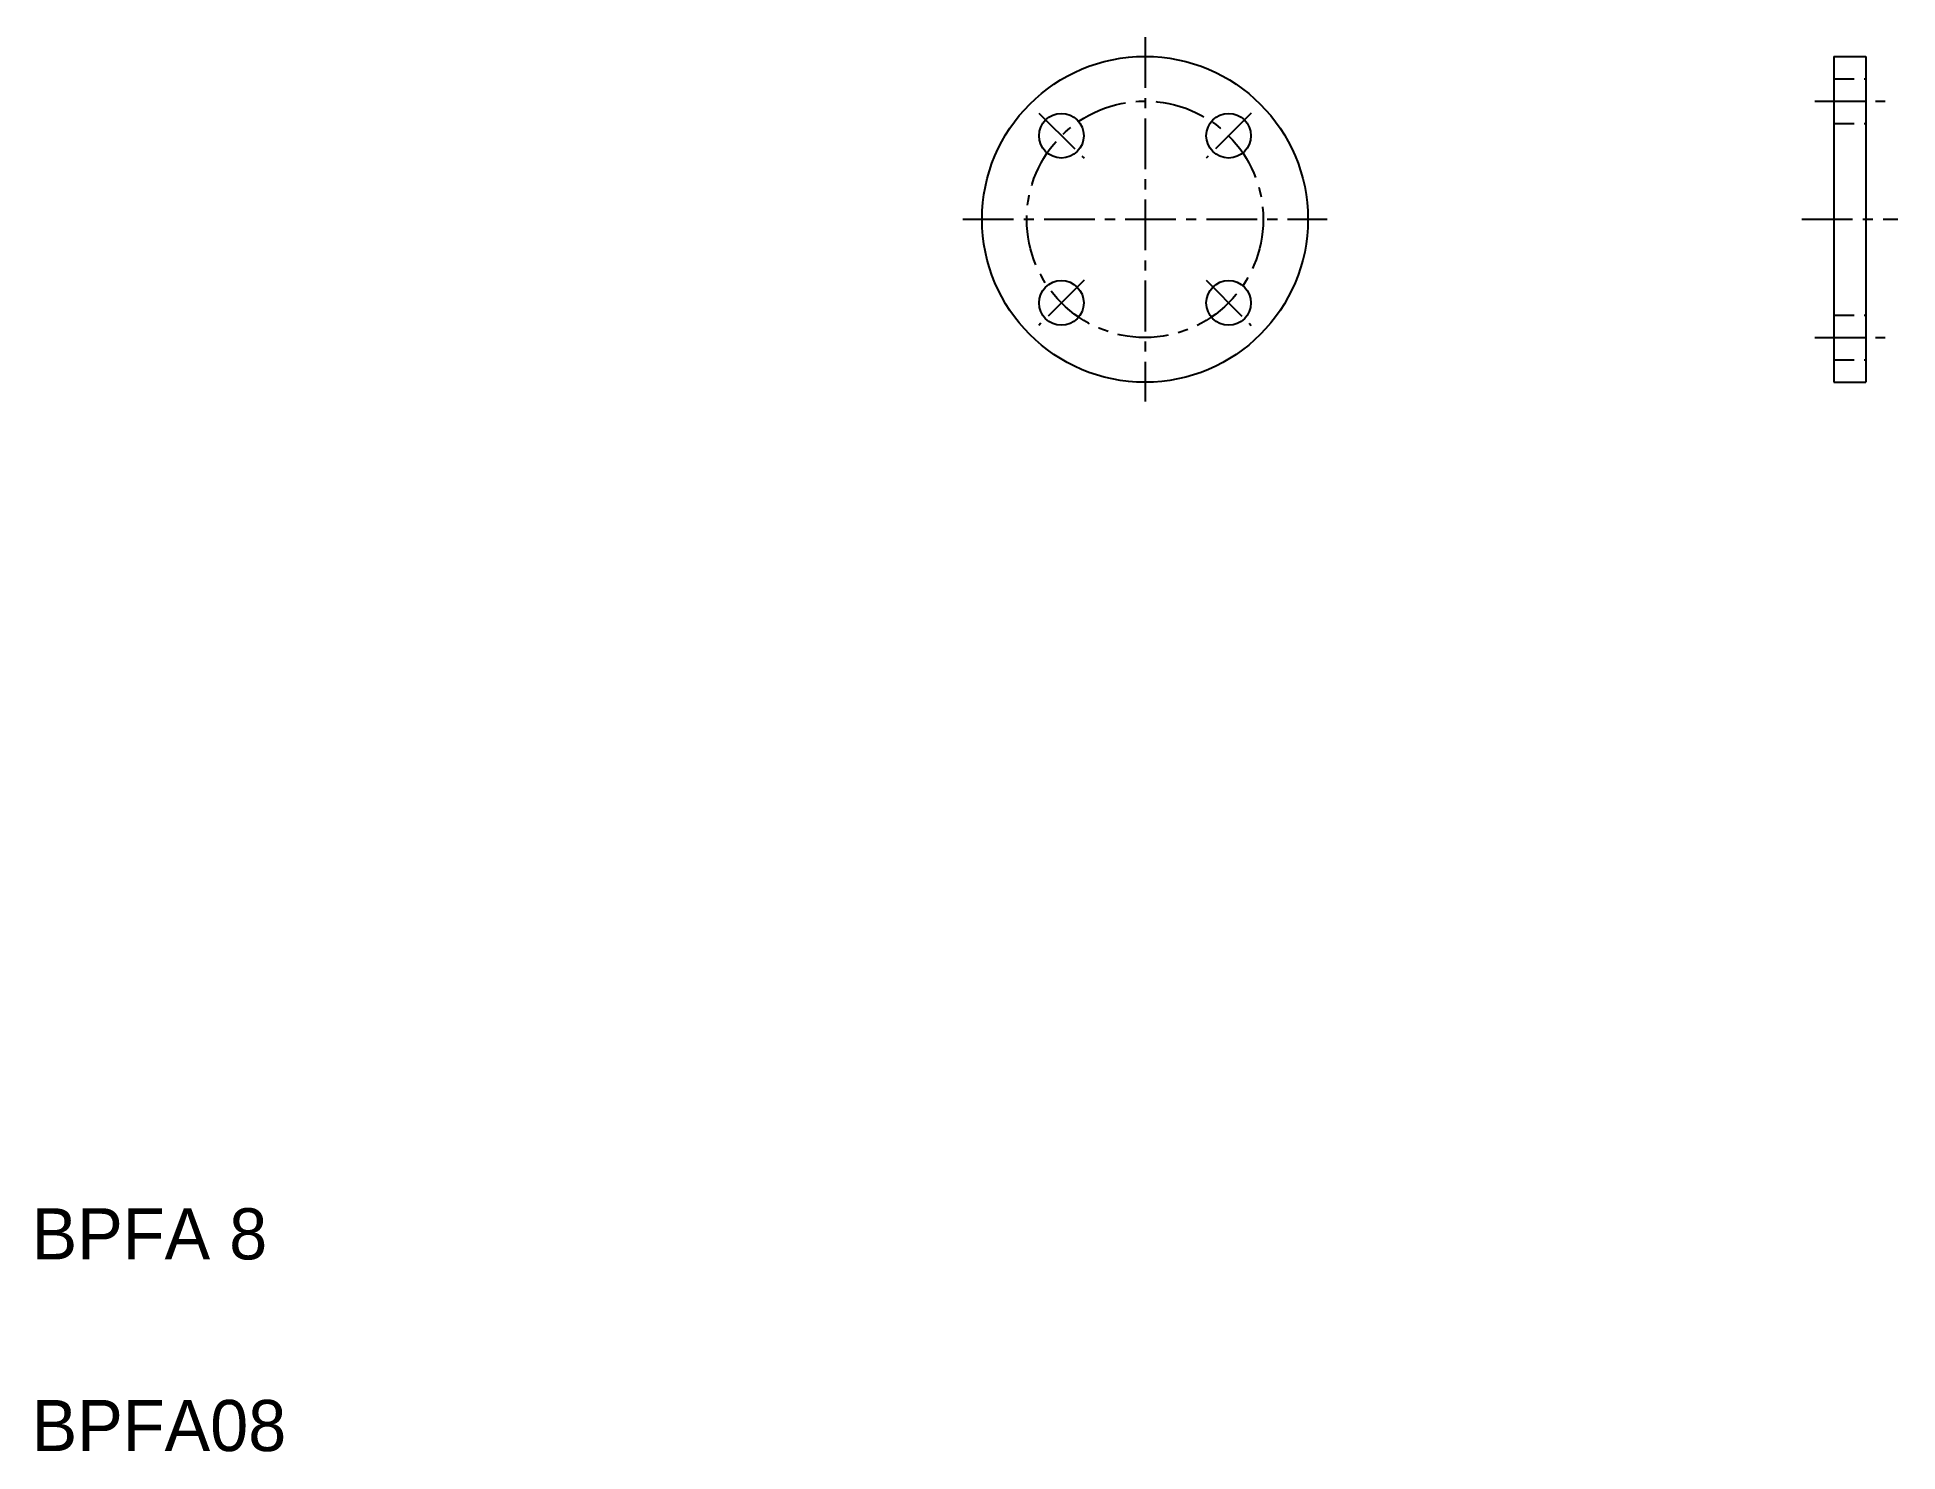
# Model space of a CAD drawing. Extents: x 21 to 312, y 20 to 241.
import ezdxf

# ---------------------------------------------------------------- set-up
doc = ezdxf.new("R2010")
doc.units = 0
doc.header["$LTSCALE"] = 0.25
doc.linetypes.add('CENTER', pattern=[50.8, 31.75, -6.35, 6.35, -6.35])
doc.linetypes.add('DASHED', pattern=[19.05, 12.7, -6.35])
doc.layers.get('0').update_dxf_attribs({"linetype": 'CONTINUOUS'})
doc.layers.add('CENTER', color=1, linetype='CENTER')

msp = doc.modelspace()

# ---------------------------------------------------------------- linework, layer by layer
for p, q in [((301.98558, 238.285714), (301.98558, 187.285714)), ((301.98558, 238.285714), (306.98558, 238.285714)), ((306.98558, 238.285714), (306.98558, 187.285714)), ((301.98558, 225.535714), (301.98558, 225.535814)), ((301.98558, 212.785714), (301.98568, 212.785714)), ((301.98558, 187.285714), (306.98558, 187.285714))]:
    msp.add_line(p, q)
at = {"color": 3, "linetype": 'DASHED'}
for p, q in [((301.98558, 234.785714), (306.98558, 234.785714)), ((301.98558, 227.785714), (306.98558, 227.785714)), ((301.98558, 197.785714), (306.98558, 197.785714)), ((301.98558, 190.785714), (306.98558, 190.785714))]:
    msp.add_line(p, q, dxfattribs=at)
for centre, radius in [((194.205641, 212.785714), 25.5), ((181.124165, 225.867189), 3.5), ((207.287116, 225.867189), 3.5), ((181.124165, 199.704239), 3.5), ((207.287116, 199.704239), 3.5)]:
    msp.add_circle(centre, radius)
at = {"layer": 'CENTER', "color": 1, "linetype": 'CENTER'}
for p, q in [((194.205641, 241.285714), (194.205641, 184.285714)), ((298.98558, 231.285714), (309.98558, 231.285714)), ((177.588631, 229.402724), (184.659699, 222.331656)), ((210.82265, 229.402724), (203.751583, 222.331656)), ((165.705641, 212.785714), (222.705641, 212.785714)), ((296.98558, 212.785714), (311.98558, 212.785714)), ((184.659699, 203.239773), (177.588631, 196.168704)), ((203.751583, 203.239773), (210.82265, 196.168704)), ((298.98558, 194.285714), (309.98558, 194.285714))]:
    msp.add_line(p, q, dxfattribs=at)
msp.add_circle((194.205641, 212.785714), 18.5, dxfattribs=at)

# ---------------------------------------------------------------- texts
for s, p in [('BPFA 8', (20, 50)), ('BPFA08', (20, 20))]:
    msp.add_text(s, height=8).set_placement(p)

doc.saveas('drawing.dxf')
